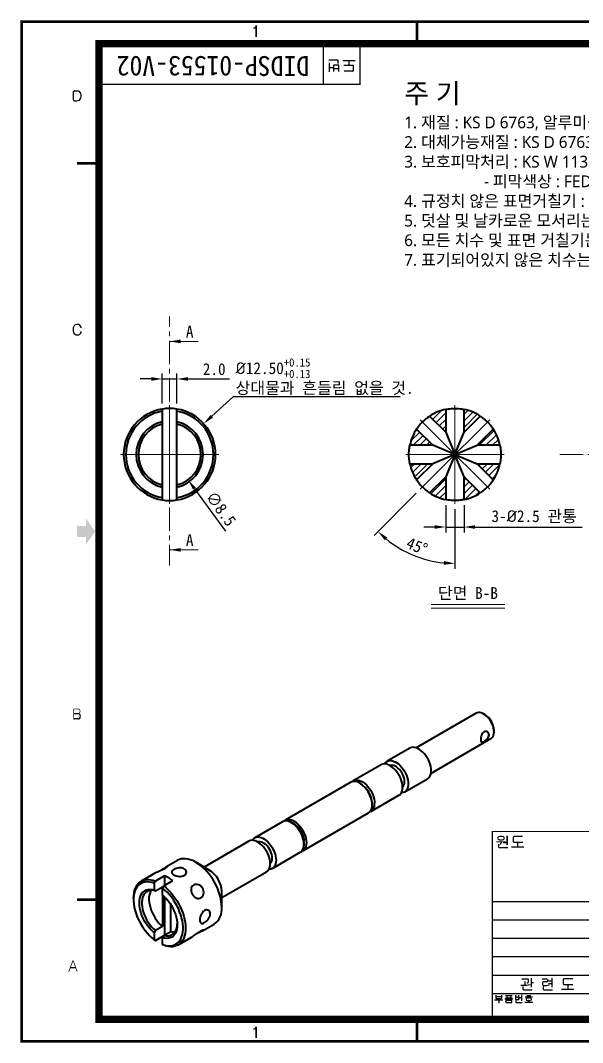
# Model space of a CAD drawing. Header units: millimetres. Extents: x 20 to 420, y 20 to 297.
# Drawn here: x 19.6 to 172.5, y 19.6 to 297.4 of the extents above; entities that cross this region are included whole.
import ezdxf
from ezdxf import colors
from ezdxf.entities.mleader import LeaderData, LeaderLine
from ezdxf.math import Vec2, Vec3

# ---------------------------------------------------------------- set-up
doc = ezdxf.new("R2010")
doc.units = ezdxf.units.MM
doc.linetypes.add('CENTERX2', pattern=[20.32, 12.7, -2.54, 2.54, -2.54])
doc.layers.get('0').update_dxf_attribs({"color": 6})
doc.layers.add('0 @ 1', color=6, linetype='Continuous')
for name, color, linetype, lineweight in [('2-text', 2, 'Continuous', 25), ('CENTER', 1, 'CENTERX2', 9), ('DIM', 2, 'Continuous', 9), ('HATCH', 5, 'Continuous', 13), ('OUTLINE', 3, 'Continuous', 40)]:
    doc.layers.add(name, color=color, linetype=linetype, lineweight=lineweight)
doc.styles.add('HSC', font='malgun.ttf')
doc.styles.get("Standard").update_dxf_attribs({"font": '', "height": 3.2})
doc.styles.get('Standard').set_extended_font_data('GulimChe')
doc.dimstyles.new('척도 2배 - (x.x)', dxfattribs={"dimtxt": 3.2, "dimasz": 3, "dimexe": 1.5, "dimexo": 1.5, "dimgap": 1, "dimtad": 1, "dimdec": 1, "dimlfac": 0.5, "dimzin": 0, "dimdsep": 46, "dimtxsty": 'Standard', "dimcen": 0, "dimclrd": 2, "dimclre": 2, "dimclrt": 2, "dimadec": 0, "dimazin": 0, "dimtfac": 0.75, "dimtdec": 1, "dimtmove": 0, "dimatfit": 0, "dimfxl": 1, "dimtfill": 1, "dimtolj": 1, "dimtzin": 0, "dimarcsym": 0})
pattern_1 = [(45, (0, -20), (-0.8980256, 0.8980256), [])]

# ---------------------------------------------------------------- blocks, each defined once
blk = doc.blocks.new('A-3_규격도면_동인광학')
blk.add_hatch(color=256).paths.add_polyline_path([(15, 137), (17.5, 137), (17.5, 135), (20, 138.5), (17.5, 142), (17.5, 140), (15, 140)])
for p, q in [((63.07, 275.38), (63.32, 275.38)), ((63.73, 272.93), (63.73, 275.99)), ((63.73, 275.99), (63.73, 272.93)), ((82, 270), (82, 260)), ((85.87, 266.55), (83.48, 266.55)), ((83.73, 263.42), (83.73, 265.84)), ((84.63, 264.48), (83.73, 264.48)), ((84.81, 265.01), (84.81, 263.52)), ((86.28, 264.22), (84.81, 264.22)), ((86.07, 265.22), (84.99, 265.22)), ((86.06, 265.64), (86.06, 266.4)), ((86.28, 263.52), (86.28, 265.05)), ((90.69, 266.36), (87.36, 266.36)), ((90.02, 265.12), (87.64, 265.12)), ((89.03, 265.33), (89.03, 266.36)), ((90.27, 263.83), (90.27, 264.89)), ((87.68, 263.62), (90.05, 263.62)), ((14.11, 255.76), (14.11, 258)), ((14.35, 258.23), (15.04, 258.23)), ((16.18, 193.86), (16.14, 194.04)), ((14.1, 89.02), (15.24, 89.02)), ((15.24, 89.02), (15.26, 89.02)), ((15.31, 87.56), (14.35, 87.56)), ((131.98, 53.34), (131.98, 55.81)), ((131.98, 55.81), (131.98, 53.34)), ((136.23, 55.6), (133.86, 55.6)), ((129.11, 54.2), (131.59, 54.27)), ((129.66, 53.56), (129.66, 52.9)), ((130.36, 54.23), (130.37, 53.91)), ((131.98, 53.87), (130.96, 53.87)), ((133.22, 52.86), (136.55, 52.86)), ((133.64, 55.39), (133.64, 54.33)), ((133.89, 54.1), (136.27, 54.1)), ((134.88, 53.9), (134.88, 52.86)), ((129.87, 52.68), (132.24, 52.68)), ((128, 38), (198, 38)), ((128, 33), (198, 33)), ((128, 28), (198, 28)), ((128, 23), (198, 23)), ((13.21, 20.04), (14.68, 20.04)), ((128, 18), (198, 18)), ((135.98, 16.93), (137.61, 16.93)), ((138.54, 17.16), (138.54, 14.69)), ((141.51, 16.95), (142.68, 16.95)), ((142.95, 16.76), (142.95, 16.34)), ((144.21, 17.16), (144.21, 14.72)), ((147.25, 16.73), (147.25, 15.67)), ((149.84, 16.94), (147.47, 16.94)), ((135.78, 15.21), (136.3, 15.22)), ((136.3, 14.87), (136.3, 14.23)), ((136.56, 14.01), (138.83, 14.01)), ((136.81, 16.25), (136.81, 15.24)), ((139.19, 15.89), (138.54, 15.89)), ((141.65, 15.95), (141.65, 15.38)), ((141.79, 14.95), (141.79, 14.23)), ((141.83, 15.14), (142.16, 15.13)), ((142.72, 16.12), (141.88, 16.12)), ((142.04, 14.01), (144.32, 14.01)), ((143.29, 16.45), (144.21, 16.45)), ((143.29, 15.71), (144.21, 15.71)), ((146.83, 14.2), (150.16, 14.2)), ((147.5, 15.44), (149.88, 15.44)), ((148.49, 15.23), (148.49, 14.2)), ((128, 13), (198, 13)), ((128.62, 11.22), (130.85, 11.22)), ((128.91, 12.54), (128.91, 11.79)), ((128.91, 12.2), (130.56, 12.2)), ((129.05, 11.66), (130.43, 11.66)), ((129.74, 11.22), (129.74, 10.37)), ((130.56, 11.82), (130.56, 12.54)), ((131.35, 11.49), (133.58, 11.49)), ((131.53, 12.47), (133.39, 12.47)), ((131.53, 11.84), (133.39, 11.84)), ((131.9, 12.37), (132.02, 11.84)), ((132.46, 11.49), (132.46, 11.09)), ((133.02, 12.36), (132.9, 11.84)), ((134.27, 12.51), (134.27, 11.49)), ((134.27, 12.05), (135.24, 12.05)), ((134.4, 11.37), (135.13, 11.37)), ((135.24, 11.52), (135.24, 12.51)), ((135.37, 11.87), (135.96, 11.87)), ((135.96, 12.58), (135.96, 10.96)), ((136.95, 12.09), (138.89, 12.09)), ((137.37, 12.45), (138.47, 12.45)), ((137.82, 11.76), (137.91, 11.76)), ((137.91, 11.76), (138, 11.76)), ((131.64, 10.99), (131.64, 10.59)), ((133.17, 11.09), (131.76, 11.09)), ((131.8, 10.49), (133.17, 10.49)), ((133.29, 10.62), (133.29, 10.99)), ((134.41, 11.1), (134.41, 10.59)), ((134.54, 10.49), (136.13, 10.49)), ((136.81, 10.6), (139.03, 10.6)), ((137.91, 11.04), (137.82, 11.04)), ((138, 11.04), (137.91, 11.04)), ((137.91, 11.04), (137.91, 10.6)), ((63.07, 3.35), (63.32, 3.35)), ((63.73, 0.91), (63.73, 3.96)), ((63.73, 3.96), (63.73, 0.91))]:
    blk.add_line(p, q)
for points, const_width in [([(0, 0), (0, 277), (400, 277), (400, 0)], 0.7), ([(21, 6), (21, 271), (394, 271), (394, 6)], 2)]:
    blk.add_lwpolyline(points, close=True, dxfattribs=dict(const_width=const_width))
for points, const_width in [([(107.5, 277), (107.5, 270.33)], 0.7), ([(22, 260), (92, 260), (92, 270)], 0.3), ([(15, 238.5), (21.67, 238.5)], 0.7), ([(128, 7), (128, 57), (393, 57)], 0.3), ([(15, 38.5), (21.67, 38.5)], 0.7), ([(107.5, 0), (107.5, 6.67)], 0.7)]:
    blk.add_lwpolyline(points, dxfattribs=dict(const_width=const_width))
at = {"const_width": 0.2}
for points in [[(14.1, 87.81), (14.1, 90.08, -0.443983), (14.33, 90.29), (15.24, 90.29, -1), (15.24, 89.02), (14.1, 89.02)], [(12.79, 18.9), (13.87, 21.81, -0.756384), (14.04, 21.8), (15.09, 18.92)]]:
    blk.add_lwpolyline(points, format="xyb", dxfattribs=at)
for centre, radius, start, end in [((63.32, 275.8), 0.418, 270, 351.8564), ((84.99, 265.04), 0.181, 90, 191.0214), ((85.9, 266.4), 0.157, 0, 104.5405), ((86.1, 265.05), 0.179, 0, 97.6654), ((90.04, 264.89), 0.23, 0, 93.1332), ((90.05, 263.83), 0.217, 270, 359.9617), ((14.35, 258), 0.234, 89.9627, 180), ((14.35, 255.75), 0.241, 177.6028, 269.7704), ((14.69, 339.44), 83.93, 269.7704, 270.2296), ((15.02, 256.63), 1.12, 270.2296, 341.2755), ((15.04, 257.12), 1.11, 18.7245, 90), ((14.3, 256.87), 1.88, 341.2755, 18.7245), ((15.03, 193.78), 0.968, 126.0964, 153.4408), ((14.92, 193.92), 0.786, 112.6651, 126.0964), ((15.21, 193.24), 1.52, 84.5855, 112.6651), ((15.27, 193.91), 0.857, 49.4232, 84.5855), ((15.2, 193.83), 0.962, 12.5369, 49.4232), ((15.89, 193.35), 1.93, 153.4408, 179.3877), ((15.94, 193.35), 1.97, 179.3877, 207.825), ((15.05, 192.88), 0.971, 207.825, 248.4845), ((15.15, 193.14), 1.26, 248.4845, 279.0922), ((15.2, 192.85), 0.954, 279.0922, 325.2032), ((14.87, 193.08), 1.36, 325.2032, 351.393), ((15.26, 88.29), 0.727, 273.6048, 90), ((14.35, 87.81), 0.249, 181.3239, 270), ((130.37, 53.68), 1.97, 90, 109.7033), ((130.37, 53.68), 1.97, 70.2967, 90), ((133.86, 55.39), 0.217, 90, 179.9617), ((129.85, 55.13), 0.429, 109.7033, 172.0326), ((129.85, 55.24), 0.429, 187.9674, 250.2967), ((129.87, 52.9), 0.216, 180, 270.036), ((130.37, 56.69), 1.97, 250.2967, 270), ((129.76, 53.89), 0.602, 313.5964, 1.5108), ((130.37, 56.69), 1.97, 270, 289.7033), ((130.89, 55.13), 0.429, 7.9674, 70.2967), ((130.89, 55.24), 0.429, 289.7033, 352.0326), ((133.87, 54.33), 0.23, 180, 273.1332), ((137.61, 16.7), 0.224, 5.8584, 90), ((135.83, 16.52), 2.01, 354.1416, 5.8584), ((142.68, 16.66), 0.29, 19.9366, 90), ((147.47, 16.73), 0.217, 90, 179.9617), ((136.15, 25.5), 10.28, 270.7952, 281.7846), ((136.52, 14.23), 0.218, 180, 278.834), ((136.77, 16.42), 1.07, 316.4472, 354.1416), ((141.88, 15.88), 0.243, 90, 162.7327), ((141.89, 15.38), 0.247, 180, 255.9206), ((142.01, 14.23), 0.218, 180, 278.834), ((142.27, 17.94), 2.82, 267.8535, 294.1102), ((142.73, 16.34), 0.223, 268.9289, 0), ((147.48, 15.67), 0.23, 180, 273.1332), ((129.04, 11.79), 0.131, 180, 274.282), ((130.43, 11.79), 0.133, 270, 11.7778), ((134.39, 11.49), 0.12, 180, 277.6654), ((135.13, 11.5), 0.121, 270, 11.0214), ((137.46, 11.37), 0.306, 117.2376, 174.097), ((137.46, 11.43), 0.306, 185.903, 242.7624), ((137.82, 10.66), 1.1, 90, 117.2376), ((137.82, 12.14), 1.1, 242.7624, 270), ((138, 10.66), 1.1, 62.7624, 90), ((138, 12.14), 1.1, 270, 297.2376), ((138.37, 11.37), 0.306, 5.903, 62.7624), ((138.37, 11.43), 0.306, 297.2376, 354.097), ((131.76, 10.97), 0.125, 90, 169.1835), ((131.75, 10.59), 0.108, 180, 296.3016), ((133.18, 10.99), 0.103, 0, 98.8347), ((133.17, 10.61), 0.119, 270, 7.5903), ((134.52, 10.59), 0.105, 180, 284.5405), ((63.32, 3.77), 0.418, 270, 351.8564)]:
    blk.add_arc(centre, radius, start, end)
blk = doc.blocks.new('SW_CENTERMARKSYMBOL_3')
at = {"color": 0, "linetype": 'Continuous', "lineweight": 0}
for p, q in [((0, 2.5), (0, 4.55)), ((0, 0), (0, 2.5)), ((-2.5, 0), (-4.55, 0)), ((0, 0), (-2.5, 0)), ((0, 0), (0, -2.5)), ((0, 0), (2.5, 0)), ((2.5, 0), (4.55, 0)), ((0, -2.5), (0, -4.55))]:
    blk.add_line(p, q, dxfattribs=at)
blk = doc.blocks.new('*D13')
at = {"layer": 'Defpoints', "color": 0, "ltscale": 0.5, "transparency": 16777216}
for p in [(55.23, 186.3), (65.22, 172.55)]:
    blk.add_point(p, dxfattribs=at)
at = {"layer": 'DIM', "color": 2, "lineweight": -2, "ltscale": 0.5, "transparency": 16777216}
blk.add_line((66.99, 170.12), (75.39, 158.56), dxfattribs=at)
at = {"layer": 'DIM', "color": 2, "ltscale": 0.5, "transparency": 16777216}
blk.add_solid([(67.39, 170.41), (66.58, 169.83), (65.22, 172.55)], dxfattribs=at)
at = {"layer": 'DIM', "color": 2, "ltscale": 0.5, "transparency": 16777216, "insert": (74.2, 164.68), "char_height": 3.2, "attachment_point": 5, "rotation": 306.0084, "bg_fill": 3, "box_fill_scale": 1.1, "bg_fill_color": 256, "bg_fill_true_color": 13158600, "bg_fill_transparency": 0}
blk.add_mtext('\\A1;∅8.5', dxfattribs=at)
blk = doc.blocks.new('*D14')
at = {"layer": 'Defpoints', "color": 0, "ltscale": 0.5, "transparency": 16777216}
for p in [(62.23, 199.95), (58.23, 191.76), (62.23, 191.76)]:
    blk.add_point(p, dxfattribs=at)
at = {"layer": 'DIM', "color": 2, "lineweight": -2, "ltscale": 0.5, "transparency": 16777216}
for p, q in [((55.23, 199.95), (52.23, 199.95)), ((58.23, 193.26), (58.23, 201.45)), ((58.23, 199.95), (62.23, 199.95)), ((62.23, 193.26), (62.23, 201.45)), ((65.23, 199.95), (76.47, 199.95))]:
    blk.add_line(p, q, dxfattribs=at)
at = {"layer": 'DIM', "color": 2, "ltscale": 0.5, "transparency": 16777216}
for points in [[(55.23, 200.45), (55.23, 199.45), (58.23, 199.95)], [(65.23, 200.45), (65.23, 199.45), (62.23, 199.95)]]:
    blk.add_solid(points, dxfattribs=at)
at = {"layer": 'DIM', "color": 2, "ltscale": 0.5, "transparency": 16777216, "insert": (72.35, 202.59), "char_height": 3.2, "attachment_point": 5, "bg_fill": 3, "box_fill_scale": 1.1, "bg_fill_color": 256, "bg_fill_true_color": 13158600, "bg_fill_transparency": 0}
blk.add_mtext('\\A1;2.0', dxfattribs=at)
blk = doc.blocks.new('*D15')
at = {"layer": 'Defpoints', "color": 0, "ltscale": 0.5, "transparency": 16777216}
for p in [(132.62, 174.23), (128.36, 169.96), (137.82, 172.07), (137.82, 166.05)]:
    blk.add_point(p, dxfattribs=at)
at = {"layer": 'DIM', "color": 2, "lineweight": -2, "ltscale": 0.5, "transparency": 16777216}
for p, q in [((127.3, 168.9), (115.82, 157.43)), ((137.82, 164.55), (137.82, 148.32))]:
    blk.add_line(p, q, dxfattribs=at)
blk.add_arc((137.82, 179.42), 29.61, 230.8079, 264.1921, dxfattribs=at)
at = {"layer": 'DIM', "color": 2, "ltscale": 0.5, "transparency": 16777216}
for points in [[(118.77, 156.11), (119.44, 156.85), (116.88, 158.49)], [(134.85, 150.47), (134.79, 149.47), (137.82, 149.82)]]:
    blk.add_solid(points, dxfattribs=at)
at = {"layer": 'DIM', "color": 2, "ltscale": 0.5, "transparency": 16777216, "insert": (127.5, 154.51), "char_height": 3.2, "attachment_point": 5, "rotation": 337.5, "bg_fill": 3, "box_fill_scale": 1.1, "bg_fill_color": 256, "bg_fill_true_color": 13158600, "bg_fill_transparency": 0}
blk.add_mtext('\\A1;45°', dxfattribs=at)
at = {"layer": 'Defpoints', "color": 0, "ltscale": 0.5, "transparency": 16777216}
blk.add_point((123.01, 153.78), dxfattribs=at)
blk = doc.blocks.new('*D16')
at = {"layer": 'Defpoints', "color": 0, "ltscale": 0.5, "transparency": 16777216}
for p in [(135.32, 167.18), (140.32, 167.18), (140.32, 159.72)]:
    blk.add_point(p, dxfattribs=at)
at = {"layer": 'DIM', "color": 2, "lineweight": -2, "ltscale": 0.5, "transparency": 16777216}
for p, q in [((135.32, 165.68), (135.32, 158.22)), ((140.32, 165.68), (140.32, 158.22)), ((132.32, 159.72), (129.32, 159.72)), ((135.32, 159.72), (140.32, 159.72)), ((143.32, 159.72), (172.43, 159.72))]:
    blk.add_line(p, q, dxfattribs=at)
at = {"layer": 'DIM', "color": 2, "ltscale": 0.5, "transparency": 16777216}
for points in [[(132.32, 160.22), (132.32, 159.22), (135.32, 159.72)], [(143.32, 160.22), (143.32, 159.22), (140.32, 159.72)]]:
    blk.add_solid(points, dxfattribs=at)
at = {"layer": 'DIM', "color": 2, "ltscale": 0.5, "transparency": 16777216, "insert": (159.37, 162.51), "char_height": 3.2, "attachment_point": 5, "bg_fill": 3, "box_fill_scale": 1.1, "bg_fill_color": 256, "bg_fill_true_color": 13158600, "bg_fill_transparency": 0}
blk.add_mtext('\\A1;3-{\\fISOCPEUR|b0|i0|c0|p34;%%C}2.5 관통', dxfattribs=at)

msp = doc.modelspace()

# ---------------------------------------------------------------- hatches: boundary and pattern name
at = {"layer": 'HATCH'}
h = msp.add_hatch(dxfattribs=at)
h.set_pattern_fill('ANSI31', color=256, scale=0.4, style=0)
h.set_pattern_definition(pattern_1)
edge = h.paths.add_edge_path(flags=0)
edge.add_arc((137.816, 179.424), 12.5, 101.53696, 123.46304)
edge.add_line((130.924, 189.852), (135.316, 185.459))
edge.add_line((135.316, 185.459), (135.316, 191.671))
h = msp.add_hatch(dxfattribs=at)
h.set_pattern_fill('ANSI31', color=256, scale=0.4, style=0)
h.set_pattern_definition(pattern_1)
edge = h.paths.add_edge_path(flags=0)
edge.add_arc((137.816, 179.424), 12.5, 56.53696, 78.46304)
edge.add_line((140.316, 191.671), (140.316, 185.459))
edge.add_line((140.316, 185.459), (144.709, 189.852))
h = msp.add_hatch(dxfattribs=at)
h.set_pattern_fill('ANSI31', color=256, scale=0.4, style=0)
h.set_pattern_definition(pattern_1)
edge = h.paths.add_edge_path(flags=0)
edge.add_arc((137.816, 179.424), 12.5, 146.53696, 168.46304)
edge.add_line((125.569, 181.924), (131.781, 181.924))
edge.add_line((131.781, 181.924), (127.388, 186.316))
h = msp.add_hatch(dxfattribs=at)
h.set_pattern_fill('ANSI31', color=256, scale=0.4, style=0)
h.set_pattern_definition(pattern_1)
edge = h.paths.add_edge_path(flags=0)
edge.add_arc((137.816, 179.424), 12.5, 11.53696, 33.46304)
edge.add_line((148.244, 186.316), (143.852, 181.924))
edge.add_line((143.852, 181.924), (150.064, 181.924))
h = msp.add_hatch(dxfattribs=at)
h.set_pattern_fill('ANSI31', color=256, scale=0.4, style=0)
h.set_pattern_definition(pattern_1)
edge = h.paths.add_edge_path(flags=0)
edge.add_arc((137.816, 179.424), 12.5, 326.53696, 348.46304)
edge.add_line((150.064, 176.924), (143.852, 176.924))
edge.add_line((143.852, 176.924), (148.244, 172.531))

# ---------------------------------------------------------------- linework, layer by layer
at = {"layer": 'CENTER', "ltscale": 0.5}
msp.add_line((166.312, 179.424), (194.913, 179.424), dxfattribs=at)
at = {"layer": 'DIM', "ltscale": 0.5}
for p, q in [((60.225, 210.143), (67.989, 210.143)), ((60.225, 153.515), (67.989, 153.515)), ((131.354, 138.68), (151.357, 138.68)), ((131.354, 137.68), (151.357, 137.68))]:
    msp.add_line(p, q, dxfattribs=at)
for points in [[(63.225, 210.643), (63.225, 209.643), (60.225, 210.143)], [(63.225, 154.015), (63.225, 153.015), (60.225, 153.515)]]:
    msp.add_solid(points, dxfattribs=at)
at = {"layer": 'OUTLINE'}
for p, q in [((135.316, 191.671), (135.316, 185.459)), ((140.316, 185.459), (140.316, 191.671)), ((135.316, 185.459), (130.924, 189.852)), ((144.709, 189.852), (140.316, 185.459)), ((127.388, 186.316), (131.781, 181.924)), ((143.852, 181.924), (148.244, 186.316)), ((135.316, 185.459), (137.816, 179.424)), ((137.816, 179.424), (140.316, 185.459)), ((131.781, 181.924), (125.569, 181.924)), ((137.816, 179.424), (131.781, 181.924)), ((137.816, 179.424), (143.852, 181.924)), ((150.064, 181.924), (143.852, 181.924)), ((137.816, 179.424), (131.781, 176.924)), ((137.816, 179.424), (143.852, 176.924)), ((125.569, 176.924), (131.781, 176.924)), ((143.852, 176.924), (150.064, 176.924)), ((148.244, 172.531), (143.852, 176.924)), ((140.316, 173.388), (144.709, 168.996)), ((143.624, 109.145), (127.301, 99.722)), ((145.963, 108.751), (145.624, 108.947)), ((148.452, 104.048), (148.452, 104.44)), ((131.301, 92.794), (147.623, 102.217)), ((125.574, 99.649), (119.352, 96.057)), ((117.768, 95.143), (110.188, 90.767)), ((109.509, 90.375), (91.633, 80.056)), ((112.135, 90.006), (111.909, 90.137)), ((124.151, 87.743), (130.374, 91.335)), ((114.987, 82.453), (122.567, 86.829)), ((115.303, 84.259), (115.303, 84.52)), ((96.433, 71.741), (114.308, 82.061)), ((90.954, 79.664), (83.374, 75.288)), ((81.79, 74.373), (69.604, 67.338)), ((88.174, 66.974), (95.754, 71.35)), ((62.333, 69.145), (59.217, 67.346)), ((71.01, 66.526), (67.334, 68.649)), ((56.411, 65.726), (52.49, 63.463)), ((58.847, 64.953), (56.358, 63.516)), ((58.847, 64.953), (58.847, 62.34)), ((74.404, 59.024), (86.59, 66.059)), ((56.019, 62.923), (56.019, 61.059)), ((56.358, 60.852), (58.282, 61.963)), ((58.282, 61.963), (58.282, 61.616)), ((58.282, 59.753), (58.282, 61.616)), ((58.621, 62.21), (61.11, 63.646)), ((50.419, 58.885), (50.419, 58.493)), ((58.282, 59.753), (58.282, 51.169)), ((58.847, 59.239), (58.847, 48.883)), ((74.404, 56.403), (74.404, 60.648)), ((60.544, 49.863), (60.544, 57.116)), ((58.282, 51.169), (56.358, 50.059)), ((69.204, 50.018), (72.332, 51.824)), ((56.019, 49.461), (56.019, 47.597)), ((56.358, 47.395), (58.578, 48.677)), ((58.282, 46.291), (58.282, 48.154)), ((58.621, 48.753), (60.544, 49.863)), ((62.489, 46.142), (66.397, 48.398))]:
    msp.add_line(p, q, dxfattribs=at)
at = {"layer": 'OUTLINE', "flags": 128}
for points in [[(147.623, 102.217), (147.697, 102.263), (147.96, 102.492), (148.172, 102.793), (148.326, 103.158), (148.42, 103.58), (148.452, 104.048), (148.42, 104.553), (148.326, 105.083), (148.172, 105.627), (147.96, 106.172), (147.697, 106.706), (147.387, 107.217), (147.038, 107.693), (146.657, 108.125), (146.253, 108.502), (145.835, 108.816), (145.412, 109.06), (144.994, 109.229), (144.59, 109.318), (144.209, 109.326), (143.86, 109.253), (143.624, 109.145)], [(130.374, 91.335), (130.607, 91.499), (130.874, 91.782), (131.087, 92.134), (131.242, 92.548), (131.337, 93.017), (131.368, 93.533), (131.337, 94.085), (131.242, 94.663), (131.087, 95.257), (130.874, 95.855), (130.607, 96.446), (130.291, 97.019), (129.931, 97.564), (129.536, 98.071), (129.111, 98.529), (128.665, 98.931), (128.206, 99.269), (127.742, 99.536), (127.283, 99.728), (126.837, 99.842), (126.413, 99.874), (126.017, 99.824), (125.657, 99.694), (125.574, 99.649)], [(122.567, 86.829), (122.8, 86.992), (123.068, 87.275), (123.281, 87.627), (123.436, 88.042), (123.53, 88.511), (123.562, 89.026), (123.53, 89.578), (123.436, 90.156), (123.281, 90.75), (123.068, 91.348), (122.8, 91.939), (122.484, 92.513), (122.125, 93.058), (121.729, 93.564), (121.304, 94.023), (120.858, 94.424), (120.399, 94.762), (119.936, 95.03), (119.477, 95.222), (119.031, 95.335), (118.606, 95.367), (118.21, 95.318), (117.851, 95.188), (117.768, 95.143)], [(118.694, 95.367), (118.852, 95.611), (119.119, 95.893), (119.435, 96.102), (119.794, 96.232), (120.19, 96.282), (120.615, 96.249), (121.061, 96.136), (121.52, 95.944), (121.983, 95.677), (122.442, 95.339), (122.888, 94.937), (123.313, 94.479), (123.709, 93.972), (124.068, 93.427), (124.384, 92.854), (124.652, 92.262), (124.865, 91.664), (125.02, 91.071), (125.114, 90.493), (125.146, 89.941)], [(124.127, 90.529), (124.095, 90.999), (123.999, 91.494), (123.841, 92), (123.626, 92.503), (123.361, 92.99), (123.051, 93.447), (122.706, 93.862), (122.335, 94.223), (121.948, 94.521), (121.555, 94.748), (121.168, 94.896), (120.797, 94.964), (120.452, 94.947), (120.213, 94.879)], [(115.303, 84.259), (115.271, 84.81), (115.177, 85.389), (115.022, 85.982), (114.809, 86.58), (114.541, 87.171), (114.225, 87.745), (113.866, 88.29), (113.47, 88.796), (113.045, 89.255), (112.599, 89.657), (112.14, 89.994), (111.677, 90.262), (111.218, 90.454), (110.772, 90.567), (110.347, 90.599), (109.951, 90.55), (109.592, 90.42), (109.509, 90.375)], [(109.872, 90.529), (109.955, 90.603), (110.271, 90.812), (110.63, 90.942), (111.026, 90.991), (111.451, 90.959), (111.897, 90.846), (112.356, 90.654), (112.819, 90.386), (113.278, 90.049), (113.724, 89.647), (114.149, 89.188), (114.545, 88.682), (114.904, 88.137), (115.22, 87.563), (115.487, 86.972), (115.701, 86.374), (115.856, 85.78), (115.95, 85.202), (115.982, 84.65)], [(125.146, 89.941), (125.114, 89.425), (125.02, 88.956), (124.865, 88.541), (124.652, 88.189), (124.384, 87.907), (124.068, 87.698), (123.709, 87.568), (123.313, 87.519), (123.225, 87.519)], [(95.754, 71.35), (95.987, 71.513), (96.254, 71.796), (96.467, 72.148), (96.622, 72.562), (96.717, 73.032), (96.748, 73.547), (96.717, 74.099), (96.622, 74.677), (96.467, 75.271), (96.254, 75.869), (95.987, 76.46), (95.671, 77.034), (95.311, 77.579), (94.916, 78.085), (94.491, 78.544), (94.045, 78.945), (93.586, 79.283), (93.122, 79.551), (92.664, 79.743), (92.217, 79.856), (91.793, 79.888), (91.397, 79.839), (91.037, 79.708), (90.954, 79.664)], [(91.318, 79.818), (91.4, 79.892), (91.716, 80.1), (92.076, 80.23), (92.471, 80.28), (92.896, 80.248), (93.342, 80.135), (93.801, 79.942), (94.265, 79.675), (94.723, 79.337), (95.17, 78.935), (95.594, 78.477), (95.99, 77.971), (96.35, 77.426), (96.666, 76.852), (96.933, 76.261), (97.146, 75.663), (97.301, 75.069), (97.395, 74.491), (97.427, 73.939), (97.395, 73.424), (97.301, 72.954), (97.146, 72.54), (96.933, 72.188), (96.666, 71.905), (96.35, 71.697), (96.069, 71.587)], [(82.717, 74.598), (82.874, 74.841), (83.141, 75.124), (83.457, 75.332), (83.817, 75.463), (84.212, 75.512), (84.637, 75.48), (85.083, 75.367), (85.542, 75.175), (86.006, 74.907), (86.464, 74.569), (86.911, 74.168), (87.335, 73.709), (87.731, 73.203), (88.091, 72.658), (88.407, 72.084), (88.674, 71.493), (88.887, 70.895), (89.042, 70.301), (89.136, 69.723), (89.168, 69.171)], [(86.59, 66.059), (86.823, 66.223), (87.09, 66.506), (87.303, 66.858), (87.458, 67.272), (87.553, 67.741), (87.584, 68.257), (87.553, 68.809), (87.458, 69.387), (87.303, 69.981), (87.09, 70.579), (86.823, 71.17), (86.507, 71.743), (86.147, 72.288), (85.752, 72.795), (85.327, 73.253), (84.881, 73.655), (84.422, 73.993), (83.958, 74.26), (83.499, 74.452), (83.053, 74.566), (82.628, 74.598), (82.233, 74.548), (81.873, 74.418), (81.79, 74.373)], [(88.15, 69.759), (88.117, 70.229), (88.021, 70.724), (87.863, 71.23), (87.649, 71.733), (87.383, 72.22), (87.073, 72.677), (86.728, 73.092), (86.357, 73.454), (85.97, 73.752), (85.578, 73.978), (85.191, 74.127), (84.82, 74.194), (84.474, 74.178), (84.235, 74.109)], [(74.404, 56.403), (74.373, 57.185), (74.28, 57.997), (74.126, 58.83), (73.912, 59.678), (73.64, 60.533), (73.314, 61.388), (72.934, 62.234), (72.505, 63.066), (72.031, 63.874), (71.516, 64.653), (70.963, 65.395), (70.379, 66.095), (69.768, 66.744), (69.136, 67.339), (68.488, 67.873), (67.83, 68.343), (67.167, 68.744), (66.506, 69.071), (65.852, 69.324), (65.211, 69.499), (64.588, 69.594), (63.99, 69.61), (63.421, 69.545), (62.887, 69.401), (62.392, 69.178), (62.333, 69.145)], [(89.168, 69.171), (89.136, 68.656), (89.042, 68.187), (88.887, 67.772), (88.674, 67.42), (88.407, 67.137), (88.091, 66.929), (87.731, 66.799), (87.335, 66.749), (87.247, 66.749)], [(50.419, 58.885), (50.45, 59.633), (50.543, 60.339), (50.698, 60.996), (50.913, 61.598), (51.185, 62.14), (51.514, 62.618), (51.895, 63.026), (52.326, 63.362), (52.802, 63.622), (53.32, 63.804), (53.874, 63.907), (54.46, 63.929), (55.074, 63.871), (55.708, 63.733), (56.358, 63.516)], [(56.019, 62.923), (55.384, 63.127), (54.765, 63.253), (54.168, 63.297), (53.6, 63.261), (53.064, 63.143), (52.567, 62.946), (52.112, 62.671), (51.705, 62.32), (51.348, 61.898), (51.046, 61.407), (50.8, 60.853), (50.614, 60.24), (50.489, 59.575), (50.426, 58.864), (50.426, 58.112), (50.489, 57.328), (50.614, 56.519), (50.8, 55.692), (51.046, 54.854), (51.348, 54.014), (51.705, 53.18), (52.112, 52.359), (52.567, 51.559), (53.064, 50.788), (53.6, 50.052), (54.168, 49.359), (54.765, 48.715), (55.384, 48.125), (56.019, 47.597)], [(56.019, 49.461), (55.463, 49.965), (54.928, 50.528), (54.421, 51.142), (53.948, 51.801), (53.516, 52.494), (53.13, 53.215), (52.795, 53.952), (52.514, 54.699), (52.293, 55.444), (52.132, 56.178), (52.035, 56.893), (52.002, 57.578), (52.035, 58.226), (52.132, 58.829), (52.293, 59.378), (52.514, 59.867), (52.795, 60.289), (53.13, 60.64), (53.516, 60.915), (53.948, 61.11), (54.421, 61.222), (54.928, 61.251), (55.463, 61.197), (56.019, 61.059)], [(58.282, 46.291), (58.917, 46.086), (59.536, 45.96), (60.132, 45.916), (60.701, 45.953), (61.236, 46.07), (61.734, 46.267), (62.188, 46.543), (62.596, 46.893), (62.952, 47.315), (63.255, 47.806), (63.5, 48.36), (63.686, 48.973), (63.811, 49.638), (63.874, 50.349), (63.874, 51.101), (63.811, 51.885), (63.686, 52.694), (63.5, 53.521), (63.255, 54.359), (62.952, 55.199), (62.596, 56.033), (62.188, 56.854), (61.734, 57.654), (61.236, 58.425), (60.701, 59.161), (60.132, 59.854), (59.536, 60.498), (58.917, 61.088), (58.282, 61.616)], [(58.621, 62.21), (59.271, 61.676), (59.906, 61.082), (60.519, 60.432), (61.105, 59.733), (61.66, 58.99), (62.177, 58.21), (62.654, 57.4), (63.084, 56.567), (63.465, 55.718), (63.794, 54.861), (64.067, 54.004), (64.281, 53.154), (64.436, 52.319), (64.529, 51.505), (64.561, 50.72), (64.529, 49.972), (64.436, 49.266), (64.281, 48.609), (64.067, 48.007), (63.794, 47.465), (63.465, 46.987), (63.084, 46.579), (62.654, 46.243), (62.177, 45.983), (61.66, 45.801), (61.105, 45.698), (60.519, 45.676), (59.906, 45.734), (59.271, 45.872), (58.621, 46.089)], [(56.358, 60.852), (55.825, 60.973), (55.315, 61.01), (54.833, 60.964), (54.387, 60.836), (53.983, 60.626), (53.626, 60.338), (53.321, 59.976), (53.072, 59.545), (52.882, 59.049), (52.754, 58.497), (52.689, 57.895), (52.689, 57.252), (52.754, 56.576), (52.882, 55.876), (53.072, 55.161), (53.321, 54.442), (53.626, 53.727), (53.983, 53.027), (54.387, 52.351), (54.833, 51.708), (55.315, 51.106), (55.825, 50.554), (56.358, 50.059)], [(55.19, 61.006), (54.995, 60.655), (54.805, 60.16), (54.677, 59.607), (54.613, 59.006), (54.613, 58.362), (54.677, 57.686), (54.805, 56.986), (54.995, 56.271), (55.244, 55.552), (55.55, 54.838), (55.907, 54.138), (56.311, 53.461), (56.756, 52.818), (57.238, 52.217), (57.749, 51.664), (58.282, 51.169)], [(58.282, 59.753), (58.838, 59.248), (59.373, 58.685), (59.88, 58.071), (60.352, 57.413), (60.784, 56.719), (61.17, 55.999), (61.506, 55.261), (61.786, 54.515), (62.008, 53.77), (62.168, 53.035), (62.265, 52.321), (62.298, 51.635), (62.265, 50.987), (62.168, 50.384), (62.008, 49.835), (61.786, 49.346), (61.506, 48.924), (61.17, 48.573), (60.784, 48.298), (60.352, 48.104), (59.88, 47.991), (59.373, 47.962), (58.838, 48.016), (58.282, 48.154)]]:
    msp.add_lwpolyline(points, dxfattribs=at)
at = {"layer": 'OUTLINE'}
for centre, radius, start, end in [((137.816, 179.424), 12.5, 101.53696, 123.46304), ((137.816, 179.424), 12.5, 56.53696, 78.46304), ((137.816, 179.424), 12.5, 146.53696, 168.46304), ((137.816, 179.424), 12.5, 11.53696, 33.46304), ((137.816, 179.424), 12.5, 326.53696, 348.46304), ((143.096, 104.222), 5.36, 2.33307, 57.66155), ((108.451, 84.222), 6.858, 2.48755, 57.50707), ((122.365, 90.38), 1.768, 312.56353, 4.80957), ((112.905, 84.02), 2.41, 305.62092, 5.69126), ((113.841, 84.318), 2.166, 291.18693, 8.81268), ((90.801, 73.969), 6.06, 0.3327, 70.07326), ((93.796, 73.948), 3.066, 342.06816, 1.05551), ((86.388, 69.611), 1.768, 312.56353, 4.80957), ((55.326, 56.241), 9.397, 52.01129, 67.99409), ((67.046, 60.32), 7.365, 2.55625, 57.43837), ((69.415, 55.902), 5.013, 305.57826, 5.73392), ((59.483, 51.457), 2.838, 252.32641, 7.67536), ((61.566, 53.104), 3.399, 252.50127, 272.46154)]:
    msp.add_arc(centre, radius, start, end, dxfattribs=at)
for points, knots in [([(135.316, 191.671), (135.316, 191.671), (135.382, 191.685), (135.633, 191.732), (135.819, 191.765), (136.279, 191.831), (136.557, 191.864), (137.158, 191.91), (137.488, 191.924), (137.979, 191.924), (138.145, 191.92), (138.466, 191.908), (138.622, 191.898), (139.077, 191.864), (139.352, 191.831), (139.816, 191.765), (140, 191.732), (140.251, 191.685), (140.316, 191.671), (140.316, 191.671)], [0, 0, 0, 0, 0.125, 0.125, 0.25, 0.25, 0.375, 0.375, 0.5, 0.5, 0.5625, 0.5625, 0.625, 0.625, 0.75, 0.75, 0.875, 0.875, 1, 1, 1, 1]), ([(127.388, 186.316), (127.388, 186.316), (127.425, 186.372), (127.569, 186.583), (127.677, 186.738), (127.956, 187.11), (128.129, 187.33), (128.522, 187.788), (128.745, 188.03), (129.092, 188.377), (129.212, 188.492), (129.448, 188.711), (129.565, 188.814), (129.911, 189.111), (130.129, 189.283), (130.504, 189.565), (130.657, 189.671), (130.868, 189.815), (130.924, 189.852), (130.924, 189.852)], [0, 0, 0, 0, 0.125, 0.125, 0.25, 0.25, 0.375, 0.375, 0.5, 0.5, 0.5625, 0.5625, 0.625, 0.625, 0.75, 0.75, 0.875, 0.875, 1, 1, 1, 1]), ([(144.709, 189.852), (144.709, 189.852), (144.765, 189.815), (144.976, 189.671), (145.131, 189.563), (145.502, 189.284), (145.722, 189.11), (146.18, 188.718), (146.423, 188.494), (146.77, 188.147), (146.885, 188.028), (147.103, 187.792), (147.207, 187.675), (147.504, 187.329), (147.675, 187.111), (147.957, 186.736), (148.064, 186.583), (148.208, 186.372), (148.244, 186.316), (148.244, 186.316)], [0, 0, 0, 0, 0.125, 0.125, 0.25, 0.25, 0.375, 0.375, 0.5, 0.5, 0.5625, 0.5625, 0.625, 0.625, 0.75, 0.75, 0.875, 0.875, 1, 1, 1, 1]), ([(125.569, 176.924), (125.569, 176.924), (125.555, 176.989), (125.508, 177.24), (125.475, 177.426), (125.409, 177.885), (125.376, 178.164), (125.33, 178.765), (125.316, 179.094), (125.316, 179.756), (125.33, 180.081), (125.376, 180.686), (125.409, 180.963), (125.475, 181.422), (125.508, 181.608), (125.555, 181.858), (125.569, 181.924), (125.569, 181.924)], [0, 0, 0, 0, 0.125, 0.125, 0.25, 0.25, 0.375, 0.375, 0.5, 0.5, 0.625, 0.625, 0.75, 0.75, 0.875, 0.875, 1, 1, 1, 1]), ([(150.064, 181.924), (150.064, 181.924), (150.077, 181.858), (150.125, 181.607), (150.158, 181.421), (150.223, 180.962), (150.256, 180.683), (150.302, 180.082), (150.316, 179.753), (150.316, 179.091), (150.302, 178.766), (150.256, 178.161), (150.223, 177.884), (150.157, 177.425), (150.124, 177.239), (150.077, 176.989), (150.064, 176.924), (150.064, 176.924)], [0, 0, 0, 0, 0.125, 0.125, 0.25, 0.25, 0.375, 0.375, 0.5, 0.5, 0.625, 0.625, 0.75, 0.75, 0.875, 0.875, 1, 1, 1, 1]), ([(148.244, 172.531), (148.244, 172.531), (148.207, 172.475), (148.064, 172.265), (147.956, 172.111), (147.677, 171.738), (147.506, 171.52), (147.11, 171.058), (146.889, 170.819), (146.422, 170.352), (146.182, 170.131), (145.722, 169.737), (145.503, 169.564), (145.131, 169.285), (144.976, 169.176), (144.766, 169.033), (144.709, 168.996), (144.709, 168.996)], [0, 0, 0, 0, 0.125, 0.125, 0.25, 0.25, 0.375, 0.375, 0.5, 0.5, 0.625, 0.625, 0.75, 0.75, 0.875, 0.875, 1, 1, 1, 1]), ([(144.831, 101.958), (144.831, 102.133), (144.849, 102.329), (144.921, 102.735), (144.975, 102.944), (145.12, 103.337), (145.214, 103.524), (145.44, 103.837), (145.576, 103.967), (145.875, 104.14), (146.037, 104.184), (146.359, 104.184), (146.513, 104.141), (146.781, 103.987), (146.895, 103.874), (147.051, 103.601), (147.094, 103.438), (147.094, 103.094), (147.052, 102.91), (146.895, 102.553), (146.783, 102.379), (146.512, 102.053), (146.358, 101.904), (146.04, 101.641), (145.877, 101.528), (145.578, 101.355), (145.442, 101.296), (145.214, 101.243), (145.121, 101.25), (144.974, 101.334), (144.921, 101.411), (144.849, 101.638), (144.831, 101.784), (144.831, 101.958)], [0, 0, 0, 0, 0.0625, 0.0625, 0.125, 0.125, 0.1875, 0.1875, 0.25, 0.25, 0.3125, 0.3125, 0.375, 0.375, 0.4375, 0.4375, 0.5, 0.5, 0.5625, 0.5625, 0.625, 0.625, 0.6875, 0.6875, 0.75, 0.75, 0.8125, 0.8125, 0.875, 0.875, 0.9375, 0.9375, 1, 1, 1, 1]), ([(58.908, 66.935), (58.738, 66.842), (58.397, 66.656), (57.776, 66.37), (57.173, 66.102), (56.681, 65.876), (56.49, 65.766), (56.413, 65.722)], [0, 0, 0, 0, 0.2119573, 0.4238108, 0.6383465, 0.8547144, 1, 1, 1, 1]), ([(57.876, 66.419), (58.016, 66.519), (58.34, 66.751), (58.807, 67.088), (59.221, 67.358), (59.497, 67.493), (59.606, 67.49), (59.527, 67.362), (59.282, 67.161), (59.02, 67.002), (58.908, 66.935)], [0, 0, 0, 0, 0.1013991, 0.2358596, 0.3695232, 0.5008675, 0.631935, 0.7651322, 0.8996965, 1, 1, 1, 1]), ([(64.221, 65.056), (64.034, 64.948), (63.813, 64.872), (63.329, 64.788), (63.067, 64.78), (62.547, 64.822), (62.284, 64.874), (61.803, 65.019), (61.579, 65.114), (61.301, 65.274), (61.216, 65.332), (61.071, 65.449), (61.01, 65.509), (60.859, 65.697), (60.807, 65.825), (60.807, 66.085), (60.859, 66.214), (61.059, 66.462), (61.208, 66.582), (61.577, 66.795), (61.801, 66.891), (62.282, 67.037), (62.545, 67.088), (63.066, 67.132), (63.327, 67.123), (63.813, 67.038), (64.033, 66.962), (64.407, 66.747), (64.555, 66.61), (64.755, 66.301), (64.807, 66.128), (64.807, 65.785), (64.755, 65.612), (64.557, 65.303), (64.409, 65.164), (64.221, 65.056)], [0, 0, 0, 0, 0.0625, 0.0625, 0.125, 0.125, 0.1875, 0.1875, 0.25, 0.25, 0.28125, 0.28125, 0.3125, 0.3125, 0.375, 0.375, 0.4375, 0.4375, 0.5, 0.5, 0.5625, 0.5625, 0.625, 0.625, 0.6875, 0.6875, 0.75, 0.75, 0.8125, 0.8125, 0.875, 0.875, 0.9375, 0.9375, 1, 1, 1, 1]), ([(68.706, 58.969), (68.519, 58.861), (68.314, 58.803), (67.89, 58.791), (67.673, 58.837), (67.255, 59.02), (67.051, 59.16), (66.688, 59.506), (66.524, 59.716), (66.328, 60.055), (66.269, 60.175), (66.172, 60.415), (66.133, 60.537), (66.044, 60.905), (66.025, 61.148), (66.075, 61.607), (66.144, 61.816), (66.367, 62.177), (66.521, 62.326), (66.89, 62.54), (67.109, 62.605), (67.568, 62.64), (67.812, 62.61), (68.284, 62.457), (68.512, 62.334), (68.916, 62.007), (69.088, 61.806), (69.353, 61.349), (69.441, 61.098), (69.522, 60.587), (69.515, 60.326), (69.413, 59.843), (69.317, 59.615), (69.058, 59.234), (68.893, 59.077), (68.706, 58.969)], [0, 0, 0, 0, 0.0625, 0.0625, 0.125, 0.125, 0.1875, 0.1875, 0.25, 0.25, 0.28125, 0.28125, 0.3125, 0.3125, 0.375, 0.375, 0.4375, 0.4375, 0.5, 0.5, 0.5625, 0.5625, 0.625, 0.625, 0.6875, 0.6875, 0.75, 0.75, 0.8125, 0.8125, 0.875, 0.875, 0.9375, 0.9375, 1, 1, 1, 1]), ([(68.464, 52.974), (68.464, 53.19), (68.493, 53.428), (68.609, 53.921), (68.696, 54.173), (68.919, 54.645), (69.057, 54.868), (69.371, 55.243), (69.549, 55.398), (69.827, 55.559), (69.923, 55.601), (70.112, 55.66), (70.205, 55.677), (70.482, 55.691), (70.657, 55.65), (70.957, 55.477), (71.079, 55.346), (71.248, 55.018), (71.292, 54.821), (71.292, 54.394), (71.248, 54.161), (71.08, 53.702), (70.957, 53.47), (70.659, 53.04), (70.485, 52.84), (70.115, 52.492), (69.923, 52.348), (69.549, 52.132), (69.373, 52.064), (69.058, 52.015), (68.919, 52.035), (68.696, 52.163), (68.609, 52.273), (68.494, 52.569), (68.464, 52.757), (68.464, 52.974)], [0, 0, 0, 0, 0.0625, 0.0625, 0.125, 0.125, 0.1875, 0.1875, 0.25, 0.25, 0.28125, 0.28125, 0.3125, 0.3125, 0.375, 0.375, 0.4375, 0.4375, 0.5, 0.5, 0.5625, 0.5625, 0.625, 0.625, 0.6875, 0.6875, 0.75, 0.75, 0.8125, 0.8125, 0.875, 0.875, 0.9375, 0.9375, 1, 1, 1, 1]), ([(68.706, 49.964), (68.855, 50.045), (69.152, 50.206), (69.435, 50.296), (69.543, 50.278), (69.442, 50.16), (69.136, 49.973), (68.664, 49.742), (68.167, 49.522), (67.849, 49.376), (67.733, 49.323)], [0, 0, 0, 0, 0.1314814, 0.2628984, 0.3959793, 0.5301967, 0.6626323, 0.7931985, 0.9246078, 1, 1, 1, 1]), ([(66.396, 48.399), (66.51, 48.469), (66.745, 48.612), (67.234, 48.963), (67.776, 49.357), (68.29, 49.714), (68.582, 49.89), (68.706, 49.964)], [0, 0, 0, 0, 0.1980626, 0.4086438, 0.6226467, 0.8388462, 1, 1, 1, 1])]:
    msp.add_open_spline(points, degree=3, knots=knots, dxfattribs=at)
for points in [[(56.358, 63.516), (56.245, 63.318), (56.132, 63.12), (56.019, 62.923)], [(58.282, 61.616), (58.395, 61.814), (58.508, 62.012), (58.621, 62.21)], [(56.019, 61.059), (56.132, 60.99), (56.245, 60.921), (56.358, 60.852)], [(56.358, 50.059), (56.245, 49.86), (56.132, 49.66), (56.019, 49.461)], [(56.019, 47.597), (56.132, 47.53), (56.245, 47.462), (56.358, 47.395)], [(58.282, 48.154), (58.395, 48.354), (58.508, 48.553), (58.621, 48.753)], [(58.621, 46.089), (58.508, 46.156), (58.395, 46.223), (58.282, 46.291)]]:
    msp.add_open_spline(points, degree=3, dxfattribs=at)

# ---------------------------------------------------------------- block references
at = {"layer": '0 @ 1'}
msp.add_blockref('A-3_규격도면_동인광학', (20, 20), dxfattribs=at)
at = {"layer": 'CENTER', "xscale": 2.940072356017035, "yscale": 2.940072356017035, "zscale": 2.940072356017035, "rotation": 45}
msp.add_blockref('SW_CENTERMARKSYMBOL_3', (137.816, 179.424), dxfattribs=at)
at = {"layer": 'CENTER', "xscale": 2.940072356017035, "yscale": 2.940072356017035, "zscale": 2.940072356017035}
for p in [(60.226, 179.424), (137.816, 179.424)]:
    msp.add_blockref('SW_CENTERMARKSYMBOL_3', p, dxfattribs=at)

# ---------------------------------------------------------------- texts
at = {"layer": '2-text', "insert": (124.022, 280.247), "char_height": 3.2, "width": 217.61746, "attachment_point": 1, "style": 'HSC'}
msp.add_mtext('{\\H1.6875x;주 기\\P}1. 재질 : KS D 6763, 알루미늄 및 알루미늄합금의 봉 및 선 A7075BD-T6 \\P2. 대체가능재질 : KS D 6763, 알루미늄 및 알루미늄합금의 판 및 띠 A7075BE-T6\\P3. 보호피막처리 : KS W 1138, 항공기용 알루미늄 및 알루미늄합금의  양극처리피막 {\\fHCR Batang|b0|i0|c129|p2;Ⅲ}형, 2등급으로 할것.\\P                    - 피막색상 : FED-STD-595, No.37038을 따를 것.(흑색, 무광)\\P4. 규정치 않은 표면거칠기 : 3.2a\\P5. 덧살 및 날카로운 모서리는 R0.2 또는 C0.2로 제거할 것.\\P6. 모든 치수 및 표면 거칠기는 보호피막처리 후 적용할 것.\\P7. 표기되어있지 않은 치수는 3D모델링 참고할 것.', dxfattribs=at)
at = {"layer": 'DIM', "insert": (72, 285), "char_height": 5.4, "width": 60, "attachment_point": 5, "rotation": 180}
msp.add_mtext('DIDSP-01553-V02', dxfattribs=at)
at = {"layer": 'DIM', "ltscale": 0.5, "char_height": 3.2, "attachment_point": 5}
for s, insert in [('\\A1;A', (65.686, 212.793)), ('\\A1;A', (65.686, 156.165)), ('\\A1;단면 B-B', (141.355, 141.65))]:
    msp.add_mtext(s, dxfattribs=dict(at, insert=insert))

# ---------------------------------------------------------------- next in the draw order: dimensions: what is measured, and where the dimension line sits
at = {"layer": 'DIM', "ltscale": 0.5}
dim = msp.add_linear_dim(base=(62.226, 199.95), p1=(58.226, 191.763), p2=(62.226, 191.763), dimstyle='척도 2배 - (x.x)', dxfattribs=at)
dim.commit()
dim.dimension.update_dxf_attribs({"geometry": '*D14', "text_midpoint": (72.347, 202.588)})
dim = msp.add_diameter_dim_2p(p1=(55.228, 186.299), p2=(65.223, 172.548), dimstyle='척도 2배 - (x.x)', override={"dimtofl": 0}, dxfattribs=at)
dim.commit()
dim.dimension.update_dxf_attribs({"geometry": '*D13', "text_midpoint": (72.068, 163.129), "dimtype": 163})
dim = msp.add_angular_dim_2l(base=(123.012, 153.782), line1=((132.619, 174.226), (128.357, 169.964)), line2=((137.816, 172.073), (137.816, 166.046)), dimstyle='척도 2배 - (x.x)', dxfattribs=at)
dim.commit()
dim.dimension.update_dxf_attribs({"geometry": '*D15', "text_midpoint": (127.496, 154.509)})

# ---------------------------------------------------------------- next in the draw order: hatches: boundary and pattern name
at = {"layer": 'HATCH'}
h = msp.add_hatch(dxfattribs=at)
h.set_pattern_fill('ANSI31', color=256, scale=0.4, style=0)
h.set_pattern_definition(pattern_1)
edge = h.paths.add_edge_path(flags=0)
edge.add_arc((137.816, 179.424), 12.5, 191.53696, 213.46304)
edge.add_line((127.388, 172.531), (131.781, 176.924))
edge.add_line((131.781, 176.924), (125.569, 176.924))

# ---------------------------------------------------------------- next in the draw order: linework, layer by layer
at = {"layer": 'CENTER', "ltscale": 0.5}
for p, q in [((60.226, 193.801), (60.226, 216.954)), ((60.226, 165.046), (60.226, 149.306))]:
    msp.add_line(p, q, dxfattribs=at)
at = {"layer": 'OUTLINE'}
for p, q in [((58.226, 191.154), (58.226, 188.301)), ((62.226, 188.301), (62.226, 191.154)), ((58.226, 187.685), (58.226, 171.162)), ((62.226, 171.162), (62.226, 187.685)), ((137.816, 179.424), (135.316, 173.388)), ((140.316, 173.388), (137.816, 179.424)), ((131.781, 176.924), (127.388, 172.531)), ((130.924, 168.996), (135.316, 173.388)), ((58.226, 170.546), (58.226, 167.693)), ((62.226, 167.693), (62.226, 170.546))]:
    msp.add_line(p, q, dxfattribs=at)
for centre, radius, start, end in [((60.226, 179.424), 12.5, 99.2069, 260.7931), ((60.226, 179.424), 12.5, 80.7931, 99.2069), ((60.226, 179.424), 12.5, 279.2069, 80.7931), ((60.226, 179.424), 11.9, 99.67546, 260.32454), ((60.226, 179.424), 11.9, 279.67546, 80.32454), ((60.226, 179.424), 9.1, 102.69612, 257.30388), ((60.226, 179.424), 8.5, 103.60896, 256.39104), ((60.226, 179.424), 9.1, 282.69612, 77.30388), ((60.226, 179.424), 8.5, 283.60896, 76.39104), ((137.816, 179.424), 12.5, 191.53696, 213.46304), ((60.226, 179.424), 12.5, 260.7931, 279.2069)]:
    msp.add_arc(centre, radius, start, end, dxfattribs=at)
for points in [[(58.226, 191.763), (58.226, 191.56), (58.226, 191.357), (58.226, 191.154)], [(62.226, 191.154), (62.226, 191.357), (62.226, 191.56), (62.226, 191.763)], [(58.226, 188.301), (58.226, 188.096), (58.226, 187.89), (58.226, 187.685)], [(62.226, 187.685), (62.226, 187.89), (62.226, 188.096), (62.226, 188.301)], [(58.226, 171.162), (58.226, 170.957), (58.226, 170.751), (58.226, 170.546)], [(62.226, 170.546), (62.226, 170.751), (62.226, 170.957), (62.226, 171.162)], [(58.226, 167.693), (58.226, 167.49), (58.226, 167.287), (58.226, 167.085)], [(62.226, 167.085), (62.226, 167.287), (62.226, 167.49), (62.226, 167.693)]]:
    msp.add_open_spline(points, degree=3, dxfattribs=at)
msp.add_open_spline([(130.924, 168.996), (130.924, 168.996), (130.867, 169.032), (130.658, 169.176), (130.503, 169.283), (130.131, 169.562), (129.913, 169.734), (129.451, 170.13), (129.212, 170.35), (128.745, 170.817), (128.524, 171.058), (128.129, 171.517), (127.956, 171.737), (127.677, 172.108), (127.569, 172.264), (127.425, 172.474), (127.388, 172.531), (127.388, 172.531)], degree=3, knots=[0, 0, 0, 0, 0.125, 0.125, 0.25, 0.25, 0.375, 0.375, 0.5, 0.5, 0.625, 0.625, 0.75, 0.75, 0.875, 0.875, 1, 1, 1, 1], dxfattribs=at)

# ---------------------------------------------------------------- next in the draw order: dimensions: what is measured, and where the dimension line sits
at = {"layer": 'DIM', "ltscale": 0.5}
dim = msp.add_linear_dim(base=(140.316, 159.723), p1=(135.316, 167.176), p2=(140.316, 167.176), text='3-{\\fISOCPEUR|b0|i0|c0|p34;%%C}<> 관통', dimstyle='척도 2배 - (x.x)', dxfattribs=at)
dim.commit()
dim.dimension.update_dxf_attribs({"geometry": '*D16', "text_midpoint": (159.373, 162.506)})

# ---------------------------------------------------------------- next in the draw order: leaders
ml = msp.add_multileader_mtext('Standard', dxfattribs=at)
ml.set_content('\\A1;{\\fISOCPEUR|b0|i0|c0|p34;%%C}12.50{\\H0.7x;\\S+0.15^ +0.13;}\\P상대물과 흔들림 없을 것.', color=256)
ml.set_leader_properties()
ml.build(insert=Vec2(0, 0))
ml.multileader.update_dxf_attribs({"text_left_attachment_type": 5, "text_right_attachment_type": 5, "dogleg_length": 0.36, "arrow_head_size": 3})
ctx = ml.context
ctx.base_point, ctx.char_height, ctx.arrow_head_size, ctx.landing_gap_size, ctx.plane_origin = Vec3(78.08, 195.157), 3.2, 3, 0.09, Vec3(192.765, 191.557)
ctx.left_attachment, ctx.right_attachment = 5, 5
notes = []
notes.append((ctx, [(1, (1, 1, 0), (77.63, 195.157), (1, 0), 0.45, [(0, [(69.498, 187.806)], 0, [])])]))
ctx.mtext.insert, ctx.mtext.flow_direction = Vec3(78.17, 205.559), 5
for ctx, leaders in notes:
    for number, flags, end, landing, length, lines in leaders:
        leader = LeaderData()
        leader.index, (leader.has_last_leader_line, leader.has_dogleg_vector, leader.attachment_direction) = number, flags
        leader.last_leader_point, leader.dogleg_vector, leader.dogleg_length = Vec3(end), Vec3(landing), length
        for number, points, colour, breaks in lines:
            line = LeaderLine()
            line.index, line.vertices, line.color, line.breaks = number, Vec3.list(points), colors.encode_raw_color(colour), breaks
            leader.lines.append(line)
        ctx.leaders.append(leader)

# ---------------------------------------------------------------- next in the draw order: hatches: boundary and pattern name
at = {"layer": 'HATCH'}
h = msp.add_hatch(dxfattribs=at)
h.set_pattern_fill('ANSI31', color=256, scale=0.4, style=0)
h.set_pattern_definition(pattern_1)
edge = h.paths.add_edge_path(flags=0)
edge.add_arc((137.816, 179.424), 12.5, 236.53696, 258.46304)
edge.add_line((135.316, 167.176), (135.316, 173.388))
edge.add_line((135.316, 173.388), (130.924, 168.996))
h = msp.add_hatch(dxfattribs=at)
h.set_pattern_fill('ANSI31', color=256, scale=0.4, style=0)
h.set_pattern_definition(pattern_1)
edge = h.paths.add_edge_path(flags=0)
edge.add_arc((137.816, 179.424), 12.5, 281.53696, 303.46304)
edge.add_line((144.709, 168.996), (140.316, 173.388))
edge.add_line((140.316, 173.388), (140.316, 167.176))

# ---------------------------------------------------------------- next in the draw order: linework, layer by layer
at = {"layer": 'OUTLINE'}
for p, q in [((135.316, 173.388), (135.316, 167.176)), ((140.316, 167.176), (140.316, 173.388))]:
    msp.add_line(p, q, dxfattribs=at)
for start, end in [(236.53696, 258.46304), (281.53696, 303.46304)]:
    msp.add_arc((137.816, 179.424), 12.5, start, end, dxfattribs=at)
msp.add_open_spline([(140.316, 167.176), (140.316, 167.176), (140.25, 167.162), (140.001, 167.115), (139.815, 167.082), (139.355, 167.016), (139.079, 166.984), (138.473, 166.937), (138.147, 166.924), (137.487, 166.924), (137.161, 166.937), (136.557, 166.983), (136.279, 167.016), (135.82, 167.082), (135.633, 167.115), (135.383, 167.162), (135.316, 167.176), (135.316, 167.176)], degree=3, knots=[0, 0, 0, 0, 0.125, 0.125, 0.25, 0.25, 0.375, 0.375, 0.5, 0.5, 0.625, 0.625, 0.75, 0.75, 0.875, 0.875, 1, 1, 1, 1], dxfattribs=at)

doc.saveas('drawing.dxf')
